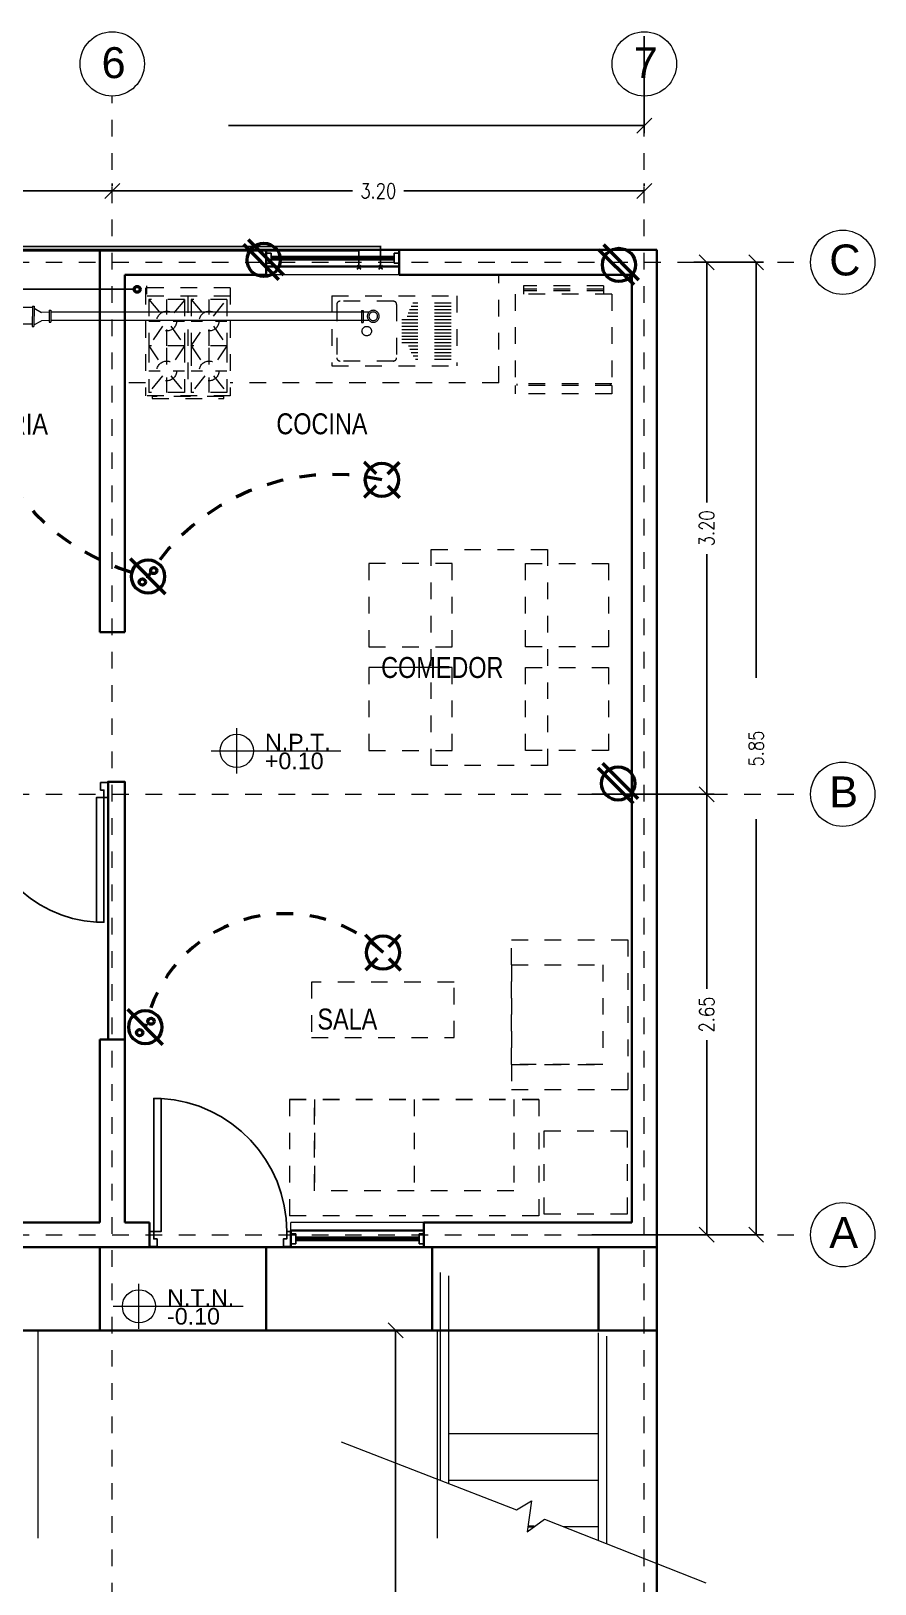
# Model space of a CAD drawing. Header units: metres. Extents: x -255 to -21, y -382 to -241.
# Drawn here: x -161.06 to -155.98, y -344.2 to -334.85 of the extents above; entities that cross this region are included whole.
import ezdxf
from ezdxf.enums import TextEntityAlignment as Align

# ---------------------------------------------------------------- set-up
doc = ezdxf.new("R2010")
doc.units = ezdxf.units.M
doc.header["$LTSCALE"] = 5
doc.header["$MEASUREMENT"] = 0
for name, pattern in [('CENTER2', [1.125, 0.75, -0.125, 0.125, -0.125]), ('DASHDOT', [1, 0.5, -0.25, 0, -0.25]), ('HIDDEN', [0.375, 0.25, -0.125])]:
    doc.linetypes.add(name, pattern=pattern)
doc.layers.get('0').update_dxf_attribs({"color": 30})
for name, color, linetype, lineweight in [('A-ANNO-DIMS', 3, 'Continuous', 18), ('A-ANNO-SYMB', 3, 'Continuous', 18), ('A-ANNO-TEXT', 3, 'Continuous', 18), ('A-DOOR-FULL', 4, 'Continuous', 25), ('A-EQPM-FIXD', 1, 'Continuous', 50), ('A-FLOR-LEVL', 7, 'Continuous', 35), ('A-FLOR-OVHD', 3, 'HIDDEN', 18), ('A-FURN', 8, 'Continuous', 18), ('A-GLAZ-FULL', 4, 'Continuous', 25), ('A-WALL-FULL', 7, 'Continuous', 35), ('A-WALL-FULL-EXTR', 7, 'Continuous', 35), ('A-WALL-FULL-INTR', 7, 'Continuous', 35), ('U-PARK-MNR', 255, 'Continuous', 13)]:
    doc.layers.add(name, color=color, linetype=linetype, lineweight=lineweight)
doc.styles.add('E-ARIAL', font='arial.ttf')
doc.styles.add('E-ROMANS', font='romans.shx', dxfattribs={"width": 0.8})
doc.styles.get("Standard").update_dxf_attribs({"font": 'arial.ttf'})
doc.dimstyles.new('E-0050_TICK_18', dxfattribs={"dimscale": 0.001, "dimtxt": 90, "dimasz": 90, "dimexe": 45, "dimexo": 30, "dimgap": 45, "dimtad": 0, "dimzin": 0, "dimdsep": 46, "dimtxsty": 'E-ROMANS', "dimblk": 'OBLIQUE', "dimcen": 45, "dimclrd": 256, "dimclre": 256, "dimclrt": 256, "dimadec": 0, "dimazin": 0, "dimtfac": 1, "dimtmove": 1, "dimatfit": 3, "dimldrblk": 'OPEN90', "dimfxl": 1, "dimtfill": 1, "dimtolj": 1, "dimtzin": 0, "dimarcsym": 0})

# ---------------------------------------------------------------- blocks, each defined once
blk = doc.blocks.new('TAG-LEVEL-PL')
for p, q in [((0, -0.1359), (0, 0.1359)), ((-0.1545, 0), (0.6266, 0))]:
    blk.add_line(p, q)
blk.add_circle((0, 0), 0.1)
at = {"style": 'E-ARIAL'}
blk.add_attdef('REF', text='', height=0.1, dxfattribs=at).set_placement((0.1697, -0.0271), align=Align.BOTTOM_LEFT)
blk.add_attdef('NIVEL', text='', height=0.1, dxfattribs=at).set_placement((0.1688, -0.01), align=Align.TOP_LEFT)
blk = doc.blocks.new('BAÑO 1')
at = {"linetype": 'DASHDOT'}
for p, q in [((0.2195, 1.0012), (0.2195, 1.2465)), ((0.3195, 1.0011), (0.3195, 1.2465)), ((0.3313, 1.0011), (0.2079, 1.0013)), ((0.2079, 1.0013), (0.2079, 0.9913)), ((0.3313, 0.9911), (0.2079, 0.9913)), ((0.2196, 0.9912), (0.2196, 0.7707)), ((0.3196, 0.9912), (0.3196, 0.931)), ((0.3313, 1.0011), (0.3313, 0.9911)), ((0.3724, 0.8781), (0.3196, 0.931)), ((0.3383, 0.8416), (0.3196, 0.8603)), ((0.3196, 0.8603), (0.3196, 0.7706)), ((0.3767, 0.8828), (0.3301, 0.8328)), ((0.3841, 0.8759), (0.3374, 0.826)), ((0.3841, 0.8759), (0.3767, 0.8828)), ((1.0181, 0.2328), (0.3795, 0.8711)), ((0.3313, 0.7706), (0.2079, 0.7708)), ((0.2079, 0.7708), (0.2079, 0.7608)), ((0.3313, 0.7606), (0.2079, 0.7608)), ((0.2195, 0.6412), (0.2195, 0.7607)), ((0.3195, 0.6412), (0.3195, 0.7606)), ((0.3374, 0.826), (0.3301, 0.8328)), ((0.3313, 0.7706), (0.3313, 0.7606)), ((0.984, 0.1963), (0.3454, 0.8345)), ((0.1337, 0.5131), (0.221, 0.6004)), ((0.333, 0.6412), (0.2077, 0.6412)), ((0.2077, 0.6412), (0.2077, 0.6312)), ((0.333, 0.6312), (0.2077, 0.6312)), ((0.221, 0.6004), (0.221, 0.6312)), ((0.321, 0.4177), (0.321, 0.6312)), ((0.333, 0.6412), (0.333, 0.6312)), ((-0.0191, 0.3604), (0.1267, 0.5062)), ((0.1271, 0.5204), (0.1198, 0.5136)), ((0.2039, 0.4233), (0.1198, 0.5136)), ((0.2112, 0.4301), (0.1271, 0.5204)), ((0.202, 0.44), (0.2752, 0.5131)), ((0.0491, 0.2872), (0.1949, 0.4329)), ((0.2112, 0.4301), (0.2039, 0.4233)), ((0.335, 0.4177), (0.2097, 0.4177)), ((0.2097, 0.4177), (0.2097, 0.4077)), ((0.335, 0.4077), (0.2097, 0.4077)), ((0.2195, 0.0254), (0.2195, 0.4077)), ((0.221, 0.4177), (0.221, 0.459)), ((0.3195, 0.0254), (0.3195, 0.4077)), ((0.335, 0.4177), (0.335, 0.4077)), ((-2.3685, 0.2897), (-0.4552, 0.2897)), ((-2.3333, 0.2996), (-2.3331, 0.227)), ((-2.3233, 0.2996), (-2.3333, 0.2996)), ((-2.3233, 0.2996), (-2.3231, 0.227)), ((-0.4552, 0.3016), (-0.455, 0.229)), ((-0.4452, 0.3016), (-0.4552, 0.3016)), ((-0.4452, 0.3016), (-0.445, 0.229)), ((-0.4452, 0.2895), (-0.4, 0.2886)), ((-0.3553, 0.3136), (-0.4, 0.2886)), ((-0.3455, 0.3263), (-0.3555, 0.3261)), ((-0.3555, 0.3261), (-0.3534, 0.2027)), ((-0.3455, 0.3263), (-0.3434, 0.2029)), ((-0.3454, 0.3179), (-0.1428, 0.3179)), ((-0.1424, 0.2058), (-0.1429, 0.3293)), ((-0.1329, 0.3293), (-0.1429, 0.3293)), ((-0.1324, 0.2059), (-0.1329, 0.3293)), ((-0.1328, 0.3179), (-0.0617, 0.3179)), ((-0.0617, 0.3179), (-0.0262, 0.3533)), ((-0.0256, 0.3674), (-0.0329, 0.3606)), ((0.0512, 0.2702), (-0.0329, 0.3606)), ((0.0585, 0.277), (-0.0256, 0.3674)), ((-2.3689, 0.2397), (-0.455, 0.2397)), ((-2.3231, 0.227), (-2.3331, 0.227)), ((-0.445, 0.229), (-0.455, 0.229)), ((-0.445, 0.2395), (-0.3995, 0.2386)), ((-0.3536, 0.2129), (-0.3995, 0.2386)), ((-0.3434, 0.2029), (-0.3534, 0.2027)), ((-0.3437, 0.2179), (-0.1424, 0.2179)), ((-0.1324, 0.2059), (-0.1424, 0.2058)), ((-0.1324, 0.2179), (-0.0203, 0.2179)), ((-0.0203, 0.2179), (0.042, 0.2801)), ((0.0585, 0.277), (0.0512, 0.2702)), ((1.0238, 0.239), (0.9772, 0.189)), ((0.9845, 0.1822), (0.9772, 0.189)), ((1.0311, 0.2322), (0.9845, 0.1822)), ((1.0348, 0.1455), (0.991, 0.1892)), ((0.2075, 0.0254), (0.3328, 0.0254)), ((0.2075, 0.0254), (0.2075, 0.0154)), ((0.2075, 0.0154), (0.3328, 0.0154)), ((0.2195, -0.198), (0.2195, 0.0154)), ((0.3195, -0.0154), (0.3195, 0.0154)), ((0.3328, 0.0254), (0.3328, 0.0154)), ((0.4067, -0.1025), (0.3195, -0.0154)), ((0.3385, -0.1758), (0.3195, -0.1568)), ((0.3195, -0.198), (0.3195, -0.1568)), ((0.3293, -0.1857), (0.4134, -0.0953)), ((0.3293, -0.1857), (0.3366, -0.1925)), ((0.3366, -0.1925), (0.4207, -0.1021)), ((0.4373, -0.2744), (0.3456, -0.1828)), ((0.4134, -0.0953), (0.4207, -0.1021)), ((0.5055, -0.2012), (0.4138, -0.1096)), ((0.2055, -0.198), (0.3308, -0.198)), ((0.2055, -0.198), (0.2055, -0.208)), ((0.2055, -0.208), (0.3308, -0.208)), ((0.2195, -0.5728), (0.2195, -0.208)), ((0.3195, -0.5728), (0.3195, -0.208)), ((0.3308, -0.198), (0.3308, -0.208)), ((0.4281, -0.2843), (0.5122, -0.1939)), ((0.4354, -0.2911), (0.5195, -0.2008)), ((0.5122, -0.1939), (0.5195, -0.2008)), ((0.6454, -0.341), (0.5125, -0.2083)), ((0.4281, -0.2843), (0.4354, -0.2911)), ((0.4933, -0.3304), (0.4444, -0.2815)), ((0.4933, -0.3983), (0.4933, -0.3304)), ((0.5679, -0.4241), (0.6521, -0.3338)), ((0.5753, -0.431), (0.6594, -0.3406)), ((0.6521, -0.3338), (0.6594, -0.3406)), ((0.7927, -0.4883), (0.6524, -0.3481)), ((0.4837, -0.3983), (0.552, -0.3983)), ((0.4837, -0.4083), (0.4837, -0.3983)), ((0.4837, -0.4083), (0.552, -0.4083)), ((0.4933, -0.4691), (0.4933, -0.4083)), ((0.5772, -0.4142), (0.5433, -0.3804)), ((0.5433, -0.3983), (0.5433, -0.3804)), ((0.5433, -0.4691), (0.5433, -0.4083)), ((0.552, -0.4083), (0.552, -0.3983)), ((0.5679, -0.4241), (0.5753, -0.431)), ((0.7245, -0.5615), (0.5842, -0.4213)), ((0.484, -0.4691), (0.5523, -0.4691)), ((0.484, -0.4791), (0.484, -0.4691)), ((0.484, -0.4791), (0.5523, -0.4791)), ((0.4933, -0.5213), (0.4933, -0.4791)), ((0.5433, -0.5213), (0.5433, -0.4791)), ((0.5523, -0.4791), (0.5523, -0.4691)), ((0.7162, -0.5705), (0.8003, -0.4802)), ((0.7235, -0.5773), (0.8076, -0.487)), ((0.8541, -0.5497), (0.7998, -0.4954)), ((0.8003, -0.4802), (0.8076, -0.487)), ((0.2055, -0.5728), (0.3308, -0.5728)), ((0.2055, -0.5728), (0.2055, -0.5828)), ((0.2055, -0.5828), (0.3308, -0.5828)), ((0.2195, -0.678), (0.2195, -0.5828)), ((0.3195, -0.6366), (0.3195, -0.5828)), ((0.3559, -0.6731), (0.3195, -0.6366)), ((0.3308, -0.5728), (0.3308, -0.5828)), ((0.7162, -0.5705), (0.7235, -0.5773)), ((0.7834, -0.6204), (0.7316, -0.5686)), ((0.2877, -0.7464), (0.2195, -0.678)), ((0.2783, -0.7565), (0.3625, -0.6661)), ((0.2857, -0.7633), (0.3698, -0.6729)), ((0.3625, -0.6661), (0.3698, -0.6729)), ((0.4535, -0.7709), (0.363, -0.6802)), ((0.2783, -0.7565), (0.2857, -0.7633)), ((0.384, -0.8428), (0.2948, -0.7534)), ((0.3753, -0.8535), (0.4594, -0.7632)), ((0.3826, -0.8603), (0.4667, -0.77)), ((0.4594, -0.7632), (0.4667, -0.77)), ((0.4598, -0.7775), (0.475, -0.8278)), ((0.5071, -0.86), (0.475, -0.8278)), ((0.3753, -0.8535), (0.3826, -0.8603)), ((0.3911, -0.8512), (0.4407, -0.8642)), ((0.4726, -0.8962), (0.4407, -0.8642)), ((0.4642, -0.9049), (0.5144, -0.8525)), ((0.4642, -0.9049), (0.4714, -0.9118)), ((0.4714, -0.9118), (0.5216, -0.8594)), ((0.5518, -0.9755), (0.4796, -0.9032)), ((0.5864, -0.9394), (0.5142, -0.8671)), ((0.5144, -0.8525), (0.5216, -0.8594)), ((0.5429, -0.9848), (0.5931, -0.9324)), ((0.5931, -0.9324), (0.6004, -0.9393)), ((0.5429, -0.9848), (0.5501, -0.9917)), ((0.5501, -0.9917), (0.6004, -0.9393)), ((0.5836, -1.0074), (0.5589, -0.9826)), ((0.5836, -1.0839), (0.5836, -1.0074)), ((0.696, -1.0492), (0.5934, -0.9465)), ((0.5732, -1.0839), (0.6416, -1.0839)), ((0.5732, -1.0939), (0.5732, -1.0839)), ((0.5732, -1.0939), (0.6416, -1.0939)), ((0.5836, -1.142), (0.5836, -1.0939)), ((0.6336, -1.0839), (0.6336, -1.0575)), ((0.6614, -1.0854), (0.6336, -1.0575)), ((0.6336, -1.142), (0.6336, -1.0939)), ((0.6416, -1.0939), (0.6416, -1.0839)), ((0.6532, -1.0939), (0.7034, -1.0415)), ((0.6532, -1.0939), (0.6604, -1.1008)), ((0.6604, -1.1008), (0.7107, -1.0484)), ((0.7447, -1.1689), (0.6685, -1.0924)), ((0.7793, -1.1328), (0.703, -1.0563)), ((0.7034, -1.0415), (0.7107, -1.0484)), ((0.5732, -1.142), (0.6416, -1.142)), ((0.5732, -1.152), (0.5732, -1.142)), ((0.5732, -1.152), (0.6416, -1.152)), ((0.5836, -1.174), (0.5836, -1.152)), ((0.5836, -1.2022), (0.5836, -1.1952)), ((0.6336, -1.1745), (0.6336, -1.152)), ((0.6416, -1.152), (0.6416, -1.142)), ((0.7362, -1.1777), (0.7865, -1.1253)), ((0.7362, -1.1777), (0.7435, -1.1847)), ((0.7435, -1.1847), (0.7937, -1.1322)), ((0.7748, -1.199), (0.7518, -1.176)), ((0.8102, -1.1637), (0.7864, -1.1398)), ((0.7865, -1.1253), (0.7937, -1.1322))]:
    blk.add_line(p, q, dxfattribs=at)
for centre, radius in [((-2.3945, 0.2649), 0.036), ((-2.3945, 0.2649), 0.026), ((1.0525, 0.1631), 0.035), ((1.0525, 0.1631), 0.025), ((0.5183, -0.5213), 0.035), ((0.5183, -0.5213), 0.025), ((0.8422, -0.6085), 0.06), ((0.8422, -0.6085), 0.05), ((0.6083, -1.1987), 0.035), ((0.6083, -1.1987), 0.025), ((0.8098, -1.1987), 0.035), ((0.8098, -1.1987), 0.025)]:
    blk.add_circle(centre, radius, dxfattribs=at)
blk = doc.blocks.new('_Oblique')
at = {"color": 0, "linetype": 'ByBlock', "lineweight": -2}
blk.add_line((-0.5, -0.5), (0.5, 0.5), dxfattribs=at)
blk = doc.blocks.new('*D186')
at = {"layer": 'A-ANNO-DIMS', "linetype": 'DASHDOT', "lineweight": -2, "transparency": 16777216}
for p, q in [((-157.073, -336.2448), (-156.653, -336.2448)), ((-156.698, -336.2448), (-156.698, -339.0151)), ((-156.698, -342.0948), (-156.698, -339.3245)), ((-157.073, -342.0948), (-156.653, -342.0948))]:
    blk.add_line(p, q, dxfattribs=at)
at = {"layer": 'A-ANNO-DIMS', "linetype": 'DASHDOT', "lineweight": -2, "transparency": 16777216, "xscale": 0.09, "yscale": 0.09, "zscale": 0.09}
for p, rotation in [((-156.698, -336.2448), 90), ((-156.698, -342.0948), 270)]:
    blk.add_blockref('_Oblique', p, dxfattribs=dict(at, rotation=rotation))
at = {"layer": 'A-ANNO-DIMS', "linetype": 'DASHDOT', "transparency": 16777216, "insert": (-156.698, -339.1698), "char_height": 0.09, "attachment_point": 5, "rotation": 90, "style": 'E-ROMANS', "bg_fill": 3, "box_fill_scale": 1.25, "bg_fill_color": 256, "bg_fill_true_color": 13158600, "bg_fill_transparency": 0}
blk.add_mtext('\\A1;5.85', dxfattribs=at)
blk = doc.blocks.new('_Open90')
at = {"color": 0, "linetype": 'ByBlock', "lineweight": -2}
for p, q in [((0, 0), (-1, 0)), ((-0.5, 0.5), (0, 0)), ((0, 0), (-0.5, -0.5))]:
    blk.add_line(p, q, dxfattribs=at)
blk = doc.blocks.new('*D187')
at = {"layer": 'A-ANNO-DIMS', "linetype": 'DASHDOT', "lineweight": -2, "transparency": 16777216}
for p, q in [((-156.8213, -336.2448), (-157.0399, -336.2448)), ((-156.9949, -336.2448), (-156.9949, -337.6901)), ((-156.9949, -339.4448), (-156.9949, -337.9995)), ((-157.6863, -339.4448), (-156.9499, -339.4448))]:
    blk.add_line(p, q, dxfattribs=at)
at = {"layer": 'A-ANNO-DIMS', "linetype": 'DASHDOT', "lineweight": -2, "transparency": 16777216, "xscale": 0.09, "yscale": 0.09, "zscale": 0.09}
for p, rotation in [((-156.9949, -336.2448), 90), ((-156.9949, -339.4448), 270)]:
    blk.add_blockref('_Oblique', p, dxfattribs=dict(at, rotation=rotation))
at = {"layer": 'A-ANNO-DIMS', "linetype": 'DASHDOT', "transparency": 16777216, "insert": (-156.9949, -337.8448), "char_height": 0.09, "attachment_point": 5, "rotation": 90, "style": 'E-ROMANS', "bg_fill": 3, "box_fill_scale": 1.25, "bg_fill_color": 256, "bg_fill_true_color": 13158600, "bg_fill_transparency": 0}
blk.add_mtext('\\A1;3.20', dxfattribs=at)
blk = doc.blocks.new('*D188')
at = {"layer": 'A-ANNO-DIMS', "linetype": 'DASHDOT', "lineweight": -2, "transparency": 16777216}
for p, q in [((-157.6863, -339.4448), (-156.9499, -339.4448)), ((-156.9949, -339.4448), (-156.9949, -340.6151)), ((-156.9949, -342.0948), (-156.9949, -340.9245)), ((-157.6863, -342.0948), (-156.9499, -342.0948))]:
    blk.add_line(p, q, dxfattribs=at)
at = {"layer": 'A-ANNO-DIMS', "linetype": 'DASHDOT', "lineweight": -2, "transparency": 16777216, "xscale": 0.09, "yscale": 0.09, "zscale": 0.09}
for p, rotation in [((-156.9949, -339.4448), 90), ((-156.9949, -342.0948), 270)]:
    blk.add_blockref('_Oblique', p, dxfattribs=dict(at, rotation=rotation))
at = {"layer": 'A-ANNO-DIMS', "linetype": 'DASHDOT', "transparency": 16777216, "insert": (-156.9949, -340.7698), "char_height": 0.09, "attachment_point": 5, "rotation": 90, "style": 'E-ROMANS', "bg_fill": 3, "box_fill_scale": 1.25, "bg_fill_color": 256, "bg_fill_true_color": 13158600, "bg_fill_transparency": 0}
blk.add_mtext('\\A1;2.65', dxfattribs=at)
blk = doc.blocks.new('*D189')
at = {"layer": 'A-ANNO-DIMS', "linetype": 'DASHDOT', "lineweight": -2, "transparency": 16777216}
for p, q in [((-176.5706, -334.8836), (-176.5706, -335.467)), ((-157.3706, -334.8836), (-157.3706, -335.467)), ((-176.5706, -335.422), (-167.1545, -335.422)), ((-157.3706, -335.422), (-166.7868, -335.422))]:
    blk.add_line(p, q, dxfattribs=at)
at = {"layer": 'A-ANNO-DIMS', "linetype": 'DASHDOT', "lineweight": -2, "transparency": 16777216, "xscale": 0.09, "yscale": 0.09, "zscale": 0.09, "rotation": 180}
blk.add_blockref('_Oblique', (-176.5706, -335.422), dxfattribs=at)
at = {"layer": 'A-ANNO-DIMS', "linetype": 'DASHDOT', "lineweight": -2, "transparency": 16777216, "xscale": 0.09, "yscale": 0.09, "zscale": 0.09}
blk.add_blockref('_Oblique', (-157.3706, -335.422), dxfattribs=at)
at = {"layer": 'A-ANNO-DIMS', "linetype": 'DASHDOT', "transparency": 16777216, "insert": (-166.9706, -335.422), "char_height": 0.09, "attachment_point": 5, "style": 'E-ROMANS', "bg_fill": 3, "box_fill_scale": 1.25, "bg_fill_color": 256, "bg_fill_true_color": 13158600, "bg_fill_transparency": 0}
blk.add_mtext('\\A1;19.20', dxfattribs=at)
blk = doc.blocks.new('*D190')
at = {"layer": 'A-ANNO-DIMS', "linetype": 'DASHDOT', "lineweight": -2, "transparency": 16777216}
for p, q in [((-160.5706, -335.7851), (-160.5706, -335.7701)), ((-160.5706, -335.8151), (-159.1253, -335.8151)), ((-157.3706, -335.8151), (-158.8159, -335.8151)), ((-157.3706, -335.7851), (-157.3706, -335.7701))]:
    blk.add_line(p, q, dxfattribs=at)
at = {"layer": 'A-ANNO-DIMS', "linetype": 'DASHDOT', "lineweight": -2, "transparency": 16777216, "xscale": 0.09, "yscale": 0.09, "zscale": 0.09, "rotation": 180}
blk.add_blockref('_Oblique', (-160.5706, -335.8151), dxfattribs=at)
at = {"layer": 'A-ANNO-DIMS', "linetype": 'DASHDOT', "lineweight": -2, "transparency": 16777216, "xscale": 0.09, "yscale": 0.09, "zscale": 0.09}
blk.add_blockref('_Oblique', (-157.3706, -335.8151), dxfattribs=at)
at = {"layer": 'A-ANNO-DIMS', "linetype": 'DASHDOT', "transparency": 16777216, "insert": (-158.9706, -335.8151), "char_height": 0.09, "attachment_point": 5, "style": 'E-ROMANS', "bg_fill": 3, "box_fill_scale": 1.25, "bg_fill_color": 256, "bg_fill_true_color": 13158600, "bg_fill_transparency": 0}
blk.add_mtext('\\A1;3.20', dxfattribs=at)
blk = doc.blocks.new('*D191')
at = {"layer": 'A-ANNO-DIMS', "linetype": 'DASHDOT', "lineweight": -2, "transparency": 16777216}
for p, q in [((-163.7706, -335.7851), (-163.7706, -335.7701)), ((-163.7706, -335.8151), (-162.3253, -335.8151)), ((-160.5706, -335.8151), (-162.0159, -335.8151)), ((-160.5706, -335.7851), (-160.5706, -335.7701))]:
    blk.add_line(p, q, dxfattribs=at)
at = {"layer": 'A-ANNO-DIMS', "linetype": 'DASHDOT', "lineweight": -2, "transparency": 16777216, "xscale": 0.09, "yscale": 0.09, "zscale": 0.09, "rotation": 180}
blk.add_blockref('_Oblique', (-163.7706, -335.8151), dxfattribs=at)
at = {"layer": 'A-ANNO-DIMS', "linetype": 'DASHDOT', "lineweight": -2, "transparency": 16777216, "xscale": 0.09, "yscale": 0.09, "zscale": 0.09}
blk.add_blockref('_Oblique', (-160.5706, -335.8151), dxfattribs=at)
at = {"layer": 'A-ANNO-DIMS', "linetype": 'DASHDOT', "transparency": 16777216, "insert": (-162.1706, -335.8151), "char_height": 0.09, "attachment_point": 5, "style": 'E-ROMANS', "bg_fill": 3, "box_fill_scale": 1.25, "bg_fill_color": 256, "bg_fill_true_color": 13158600, "bg_fill_transparency": 0}
blk.add_mtext('\\A1;3.20', dxfattribs=at)
blk = doc.blocks.new('DOOR-80')
for points in [[(-0.07, 0.89), (-0.07, 0.09), (-0.025, 0.09), (-0.025, 0.89), (-0.07, 0.89)], [(-0.825, 0.09), (-0.85, 0.09), (-0.85, 0), (-0.805, 0), (-0.805, 0.045), (-0.825, 0.045), (-0.825, 0.09)], [(-0.025, 0.09), (0, 0.09), (0, 0), (-0.045, 0), (-0.045, 0.045), (-0.025, 0.045), (-0.025, 0.09)]]:
    blk.add_lwpolyline(points)
at = {"linetype": 'HIDDEN'}
blk.add_arc((-0.0227, 0.0891), 0.8023, 93.38109, 179.93414, dxfattribs=at)
blk = doc.blocks.new('DOOR-75')
for points in [[(-0.07, 0.84), (-0.07, 0.09), (-0.025, 0.09), (-0.025, 0.84), (-0.07, 0.84)], [(-0.775, 0.09), (-0.8, 0.09), (-0.8, 0), (-0.755, 0), (-0.755, 0.045), (-0.775, 0.045), (-0.775, 0.09)], [(-0.025, 0.09), (0, 0.09), (0, 0), (-0.045, 0), (-0.045, 0.045), (-0.025, 0.045), (-0.025, 0.09)]]:
    blk.add_lwpolyline(points)
at = {"linetype": 'HIDDEN'}
blk.add_arc((-0.0225, 0.089), 0.7525, 93.61808, 179.92486, dxfattribs=at)
blk = doc.blocks.new('*D166')
at = {"layer": 'A-ANNO-DIMS', "linetype": 'DASHDOT', "lineweight": -2, "transparency": 16777216}
for p, q in [((-158.6456, -342.6698), (-158.9116, -342.6698)), ((-158.8666, -342.6698), (-158.8666, -345.0151)), ((-158.8666, -347.6698), (-158.8666, -345.3245)), ((-158.6456, -347.6698), (-158.9116, -347.6698))]:
    blk.add_line(p, q, dxfattribs=at)
at = {"layer": 'A-ANNO-DIMS', "linetype": 'DASHDOT', "lineweight": -2, "transparency": 16777216, "xscale": 0.09, "yscale": 0.09, "zscale": 0.09}
for p, rotation in [((-158.8666, -342.6698), 90), ((-158.8666, -347.6698), 270)]:
    blk.add_blockref('_Oblique', p, dxfattribs=dict(at, rotation=rotation))
at = {"layer": 'A-ANNO-DIMS', "linetype": 'DASHDOT', "transparency": 16777216, "insert": (-158.8666, -345.1698), "char_height": 0.09, "attachment_point": 5, "rotation": 90, "style": 'E-ROMANS', "bg_fill": 3, "box_fill_scale": 1.25, "bg_fill_color": 256, "bg_fill_true_color": 13158600, "bg_fill_transparency": 0}
blk.add_mtext('\\A1;5.00', dxfattribs=at)

msp = doc.modelspace()

# ---------------------------------------------------------------- linework, layer by layer
at = {"layer": 'A-ANNO-DIMS'}
for centre in [(-160.5706, -335.0512), (-157.3706, -335.0512), (-156.1774, -336.2448), (-156.1774, -339.4448), (-156.1774, -342.0948)]:
    msp.add_circle(centre, 0.1935, dxfattribs=at)
at = {"layer": 'A-ANNO-SYMB', "linetype": 'CENTER2', "ltscale": 0.001}
for p, q in [((-177.5706, -336.2448), (-156.3706, -336.2448)), ((-177.5706, -339.4448), (-156.3706, -339.4448)), ((-177.5706, -342.0948), (-156.3706, -342.0948))]:
    msp.add_line(p, q, dxfattribs=at)
at = {"layer": 'A-EQPM-FIXD'}
for p, q in [((-159.5677, -336.3506), (-159.7798, -336.1385)), ((-159.5394, -336.3224), (-159.7515, -336.1102)), ((-157.4312, -336.3808), (-157.6433, -336.1687)), ((-157.4029, -336.3525), (-157.615, -336.1404)), ((-158.9838, -337.5176), (-159.0545, -337.4469)), ((-158.9131, -337.5177), (-158.8424, -337.4469)), ((-158.9838, -337.5884), (-159.0545, -337.6591)), ((-158.9131, -337.5884), (-158.8424, -337.6591)), ((-160.2492, -338.2409), (-160.4613, -338.0288)), ((-157.4076, -339.4713), (-157.6198, -339.2591)), ((-157.4359, -339.4996), (-157.648, -339.2874)), ((-158.9774, -340.3617), (-159.0481, -340.291)), ((-158.9067, -340.3617), (-158.836, -340.291)), ((-158.9774, -340.4324), (-159.0481, -340.5031)), ((-158.9067, -340.4324), (-158.836, -340.5031)), ((-160.2655, -340.9518), (-160.4776, -340.7396))]:
    msp.add_line(p, q, dxfattribs=at)
at = {"layer": 'A-EQPM-FIXD', "linetype": 'ByBlock', "ltscale": 0.005, "const_width": 0.01}
msp.add_lwpolyline([(-161.9255, -336.298), (-162.0507, -336.298), (-162.0507, -336.2906), (-162.0507, -336.1493), (-158.9566, -336.1493), (-158.9566, -336.2748)], dxfattribs=at)
at = {"layer": 'A-EQPM-FIXD'}
msp.add_lwpolyline([(-159.0865, -336.2753, 0.01, 0.01, 0), (-159.0865, -336.1757, 0.01, 0.01, 0), (-162.0201, -336.1757, 0.01, 0.01, 0), (-162.0201, -336.2778, 0.01, 0.01, -0.962568), (-162.0186, -336.3178, 0.01, 0.01, 0), (-162.0186, -336.5623, 0.01, 0.01, 0), (-161.9286, -336.5623, 0, 0, 0)], format="xyseb", dxfattribs=at)
at = {"layer": 'A-EQPM-FIXD', "const_width": 0.01}
for points in [[(-159.0994, -336.2627), (-159.0744, -336.2869)], [(-159.099, -336.2873), (-159.0748, -336.2623)], [(-158.9691, -336.2627), (-158.9441, -336.2869)], [(-158.9687, -336.2873), (-158.9445, -336.2623)], [(-160.4364, -336.407), (-161.9838, -336.407)]]:
    msp.add_lwpolyline(points, dxfattribs=at)
at = {"layer": 'A-EQPM-FIXD'}
for centre, radius in [((-159.6596, -336.2304), 0.1), ((-157.5231, -336.2606), 0.1), ((-160.4206, -336.407), 0.0177), ((-158.9484, -337.553), 0.1), ((-160.3552, -338.1348), 0.1), ((-160.3892, -338.1676), 0.0185), ((-160.3206, -338.099), 0.0185), ((-157.5278, -339.3793), 0.1), ((-158.9421, -340.397), 0.1), ((-160.3715, -340.8457), 0.1), ((-160.4055, -340.8784), 0.0185), ((-160.3369, -340.8098), 0.0185)]:
    msp.add_circle(centre, radius, dxfattribs=at)
at = {"layer": 'A-EQPM-FIXD', "linetype": 'HIDDEN', "ltscale": 0.009}
for centre, radius, start, end in [((-160.0618, -336.8146), 1.3525, 197.75401, 257.46751), ((-159.2405, -338.8385), 1.3183, 77.2, 147.73884), ((-159.5313, -341.0211), 0.8583, 46.64108, 168.20996)]:
    msp.add_arc(centre, radius, start, end, dxfattribs=at)
at = {"layer": 'A-FLOR-LEVL'}
for p, q in [((-158.8456, -336.1698), (-159.6456, -336.1698)), ((-158.8456, -336.2698), (-159.6456, -336.2698)), ((-159.4956, -342.0698), (-158.6956, -342.0698)), ((-159.4956, -342.0698), (-159.4956, -342.1698)), ((-160.6456, -342.1698), (-160.6456, -342.6698)), ((-160.4956, -342.1698), (-159.4956, -342.1698)), ((-159.6456, -342.1698), (-159.6456, -342.6698)), ((-159.4956, -342.1698), (-158.6956, -342.1698)), ((-158.6456, -342.1698), (-158.6456, -342.6698)), ((-176.6456, -342.6698), (-157.2956, -342.6698)), ((-158.0325, -343.8498), (-158.071, -343.8498))]:
    msp.add_line(p, q, dxfattribs=at)
at = {"layer": 'A-FLOR-OVHD'}
for p, q in [((-158.8456, -336.3198), (-160.4956, -336.3198)), ((-158.6956, -342.0198), (-159.4956, -342.0198)), ((-158.5956, -343.5722), (-158.5956, -342.1698)), ((-158.5456, -343.5916), (-158.5456, -342.1698)), ((-158.5456, -343.2898), (-157.6456, -343.2898)), ((-158.5456, -343.5698), (-157.6456, -343.5698)), ((-158.1393, -343.7498), (-158.0485, -343.6953)), ((-158.0485, -343.6953), (-158.0755, -343.8809)), ((-158.0755, -343.8809), (-157.9709, -343.8053)), ((-157.9709, -343.8053), (-157, -344.1889)), ((-157.8583, -343.8498), (-157.6456, -343.8498))]:
    msp.add_line(p, q, dxfattribs=at)
at = {"layer": 'A-FLOR-OVHD', "linetype": 'DASHDOT'}
msp.add_line((-159.4956, -342.0698), (-159.4956, -342.0198), dxfattribs=at)
at = {"layer": 'A-FLOR-OVHD'}
msp.add_lwpolyline([(-162.2456, -342.0198), (-160.6456, -342.0198)], dxfattribs=at)
at = {"layer": 'A-FURN', "linetype": 'HIDDEN', "ltscale": 0.001}
for p, q in [((-160.3647, -336.3857), (-160.3647, -336.4357)), ((-158.2456, -336.9698), (-158.2456, -336.3198)), ((-158.0966, -336.3857), (-158.0966, -336.4357)), ((-160.3703, -336.3981), (-160.3703, -337.0481)), ((-159.8603, -336.3981), (-160.3703, -336.3981)), ((-159.8603, -336.4481), (-160.3703, -336.4481)), ((-160.3503, -336.4681), (-160.2683, -336.5681)), ((-160.1353, -336.4681), (-160.3503, -336.4681)), ((-160.3503, -336.4681), (-160.3503, -336.7481)), ((-160.2428, -336.5587), (-160.2428, -336.4681)), ((-160.1353, -336.4716), (-160.2173, -336.5681)), ((-160.1353, -336.4681), (-160.1353, -336.7481)), ((-160.1153, -336.4481), (-160.1153, -337.0481)), ((-160.0953, -336.4681), (-160.0133, -336.5681)), ((-160.0953, -336.4681), (-160.0953, -336.7716)), ((-159.8803, -336.4681), (-160.0953, -336.4681)), ((-159.9878, -336.5587), (-159.9878, -336.4681)), ((-159.9623, -336.5681), (-159.8803, -336.4681)), ((-159.8803, -336.4681), (-159.8803, -336.7481)), ((-159.8603, -336.3981), (-159.8603, -337.0481)), ((-159.2491, -336.4472), (-159.2491, -336.8672)), ((-159.2491, -336.4472), (-158.4991, -336.4472)), ((-158.8801, -336.4786), (-159.2001, -336.4786)), ((-158.4991, -336.4472), (-158.4991, -336.8672)), ((-158.1466, -336.4357), (-158.1466, -336.9757)), ((-159.2201, -336.4986), (-159.2201, -336.8186)), ((-158.8601, -336.4986), (-158.8601, -336.8186)), ((-158.533, -336.57), (-158.796, -336.57)), ((-158.533, -336.55), (-158.7899, -336.55)), ((-158.533, -336.53), (-158.7823, -336.53)), ((-158.533, -336.51), (-158.7731, -336.51)), ((-158.533, -336.49), (-158.7619, -336.49)), ((-160.3503, -336.5981), (-160.2822, -336.5981)), ((-160.2683, -336.6281), (-160.3503, -336.7481)), ((-160.2428, -336.7481), (-160.2428, -336.6375)), ((-160.2173, -336.6281), (-160.1353, -336.7481)), ((-160.2035, -336.5981), (-160.1353, -336.5981)), ((-160.0953, -336.5981), (-160.0272, -336.5981)), ((-160.0953, -336.7481), (-160.0133, -336.6281)), ((-159.9878, -336.7481), (-159.9878, -336.6375)), ((-159.9623, -336.6281), (-159.8803, -336.7481)), ((-159.9485, -336.5981), (-159.8803, -336.5981)), ((-158.533, -336.59), (-158.8288, -336.59)), ((-158.533, -336.61), (-158.8288, -336.61)), ((-158.533, -336.63), (-158.8288, -336.63)), ((-158.533, -336.65), (-158.8288, -336.65)), ((-160.3503, -336.7481), (-160.2683, -336.8681)), ((-160.3503, -336.7481), (-160.3503, -337.0281)), ((-160.1353, -336.7481), (-160.3503, -336.7481)), ((-160.2428, -336.8587), (-160.2428, -336.7481)), ((-160.1353, -336.7481), (-160.2173, -336.8681)), ((-160.1353, -336.7481), (-160.1353, -337.0281)), ((-160.0953, -336.7481), (-160.0133, -336.8681)), ((-159.8803, -336.7481), (-160.0953, -336.7481)), ((-159.9878, -336.8587), (-159.9878, -336.7481)), ((-159.8803, -336.7481), (-159.9623, -336.8681)), ((-159.8803, -336.7481), (-159.8803, -337.0281)), ((-158.533, -336.67), (-158.8288, -336.67)), ((-158.533, -336.69), (-158.8288, -336.69)), ((-158.533, -336.71), (-158.8288, -336.71)), ((-158.533, -336.73), (-158.8288, -336.73)), ((-158.533, -336.75), (-158.7892, -336.75)), ((-160.0953, -336.7681), (-160.0953, -337.0281)), ((-158.8801, -336.8386), (-159.2001, -336.8386)), ((-158.533, -336.77), (-158.7814, -336.77)), ((-158.533, -336.79), (-158.7719, -336.79)), ((-158.533, -336.81), (-158.7606, -336.81)), ((-158.533, -336.83), (-158.7471, -336.83)), ((-160.3503, -336.8981), (-160.2822, -336.8981)), ((-160.2683, -336.9281), (-160.3503, -337.0281)), ((-160.2428, -337.0281), (-160.2428, -336.9375)), ((-160.2173, -336.9281), (-160.1353, -337.0281)), ((-160.2035, -336.8981), (-160.1353, -336.8981)), ((-160.0953, -336.8981), (-160.0272, -336.8981)), ((-160.0133, -336.9281), (-160.0953, -337.0281)), ((-159.9878, -337.0281), (-159.9878, -336.9375)), ((-159.9623, -336.9281), (-159.8803, -337.0281)), ((-159.9485, -336.8981), (-159.8803, -336.8981)), ((-159.2491, -336.8672), (-158.4991, -336.8672)), ((-160.3703, -336.9698), (-160.4956, -336.9698)), ((-160.1353, -337.0281), (-160.3503, -337.0281)), ((-159.8803, -337.0281), (-160.0953, -337.0281)), ((-158.2456, -336.9698), (-159.8603, -336.9698)), ((-158.1466, -336.9857), (-158.1466, -337.0357)), ((-158.1366, -336.9757), (-158.1366, -336.9857)), ((-159.8603, -337.0481), (-160.3703, -337.0481)), ((-158.653, -339.2714), (-158.653, -337.9714)), ((-158.653, -337.9714), (-157.953, -337.9714)), ((-157.953, -337.9714), (-157.953, -339.2714)), ((-159.0269, -338.0572), (-159.0269, -338.5572)), ((-158.5269, -338.0572), (-159.0269, -338.0572)), ((-158.5269, -338.5572), (-158.5269, -338.0572)), ((-158.0855, -338.5572), (-158.0855, -338.0572)), ((-159.0269, -338.5572), (-158.5269, -338.5572)), ((-159.0269, -338.6814), (-159.0269, -339.1814)), ((-158.5269, -339.1814), (-158.5269, -338.6814)), ((-158.0855, -339.1814), (-158.0855, -338.6814)), ((-159.0269, -339.1814), (-158.5269, -339.1814)), ((-157.953, -339.2714), (-158.653, -339.2714)), ((-158.1701, -340.4703), (-158.1701, -340.3203)), ((-158.1701, -341.0703), (-158.1701, -340.4703)), ((-158.1701, -341.0703), (-158.1701, -340.4703)), ((-158.1701, -340.4703), (-158.1701, -341.2203)), ((-159.5047, -341.2804), (-158.0047, -341.2804)), ((-158.0047, -341.2804), (-159.5047, -341.2804)), ((-159.5047, -341.2804), (-159.5047, -341.9804)), ((-159.3547, -341.8304), (-159.3547, -341.2804)), ((-159.3547, -341.2804), (-159.3547, -341.8304)), ((-158.7547, -341.2804), (-158.7547, -341.8304)), ((-158.1547, -341.2804), (-158.1547, -341.8304)), ((-158.0047, -341.2804), (-158.0047, -341.9804)), ((-157.9736, -341.9702), (-157.9736, -341.4702)), ((-158.1547, -341.8304), (-159.3547, -341.8304)), ((-158.0047, -341.9804), (-159.5047, -341.9804))]:
    msp.add_line(p, q, dxfattribs=at)
at = {"layer": 'A-FURN', "linetype": 'HIDDEN'}
msp.add_line((-158.5269, -338.6814), (-159.0269, -338.6814), dxfattribs=at)
at = {"layer": 'A-FURN', "linetype": 'HIDDEN', "ltscale": 0.001}
for points in [[(-159.8993, -337.0516), (-160.3306, -337.0516), (-160.3306, -337.0644), (-159.8993, -337.0644)], [(-159.3716, -340.5741), (-159.3716, -340.9084), (-158.5142, -340.9084), (-158.5142, -340.5741)]]:
    msp.add_lwpolyline(points, close=True, dxfattribs=at)
for centre in [(-160.2428, -336.5981), (-159.9878, -336.5981), (-160.2428, -336.8981), (-159.9878, -336.8981)]:
    msp.add_circle(centre, 0.0594, dxfattribs=at)
at = {"layer": 'A-FURN', "linetype": 'HIDDEN'}
msp.add_circle((-159.0401, -336.6586), 0.0284, dxfattribs=at)
msp.add_arc((-159.2001, -336.4986), 0.02, 90, 180, dxfattribs=at)
at = {"layer": 'A-FURN', "linetype": 'HIDDEN', "ltscale": 0.001}
for centre, start, end in [((-158.8801, -336.4986), 0, 90), ((-159.2001, -336.8186), 180, 270), ((-158.8801, -336.8186), 270, 0)]:
    msp.add_arc(centre, 0.02, start, end, dxfattribs=at)
at = {"layer": 'A-GLAZ-FULL'}
for p, q in [((-159.6156, -336.1898), (-159.6456, -336.1898)), ((-159.6156, -336.2498), (-159.6156, -336.1898)), ((-158.8756, -336.2498), (-158.8756, -336.1898)), ((-158.8456, -336.1898), (-158.8756, -336.1898)), ((-159.6156, -336.2498), (-159.6456, -336.2498)), ((-158.8756, -336.2098), (-159.6156, -336.2098)), ((-158.8756, -336.2198), (-159.6156, -336.2198)), ((-158.8756, -336.2298), (-159.6156, -336.2298)), ((-158.8456, -336.2498), (-158.8756, -336.2498)), ((-159.4956, -342.0898), (-159.4656, -342.0898)), ((-159.4956, -342.1498), (-159.4656, -342.1498)), ((-159.4656, -342.1498), (-159.4656, -342.0898)), ((-159.4656, -342.1098), (-158.7256, -342.1098)), ((-159.4656, -342.1198), (-158.7256, -342.1198)), ((-159.4656, -342.1298), (-158.7256, -342.1298)), ((-158.7256, -342.0898), (-158.6956, -342.0898)), ((-158.7256, -342.1498), (-158.7256, -342.0898)), ((-158.7256, -342.1498), (-158.6956, -342.1498))]:
    msp.add_line(p, q, dxfattribs=at)
at = {"layer": 'A-WALL-FULL', "color": 8}
msp.add_line((-160.6456, -336.1698), (-162.0956, -336.1698), dxfattribs=at)
at = {"layer": 'A-WALL-FULL-EXTR'}
for p, q in [((-160.4956, -336.1698), (-160.6456, -336.1698)), ((-160.6456, -338.4698), (-160.6456, -336.1698)), ((-159.6456, -336.1698), (-160.4956, -336.1698)), ((-159.6456, -336.3198), (-159.6456, -336.1698)), ((-158.8456, -336.3198), (-158.8456, -336.1698)), ((-159.6456, -336.3198), (-160.4956, -336.3198)), ((-160.4956, -338.4698), (-160.4956, -336.3198)), ((-160.4956, -338.4698), (-160.6456, -338.4698)), ((-160.6456, -342.0198), (-160.6456, -340.9198)), ((-160.6456, -340.9198), (-160.4956, -340.9198)), ((-160.4956, -342.0198), (-160.4956, -340.9198)), ((-160.6456, -342.0198), (-161.4456, -342.0198)), ((-160.4956, -342.0198), (-160.3456, -342.0198)), ((-160.3456, -342.0198), (-160.3456, -342.1698)), ((-158.6956, -342.1698), (-158.6956, -342.0198)), ((-160.6456, -342.1698), (-161.4456, -342.1698)), ((-160.3456, -342.1698), (-160.6456, -342.1698))]:
    msp.add_line(p, q, dxfattribs=at)
at = {"layer": 'A-WALL-FULL-INTR'}
msp.add_lwpolyline([(-160.4956, -340.9198), (-160.4956, -339.3698), (-160.5956, -339.3698), (-160.5956, -340.9198)], dxfattribs=at)
at = {"layer": 'U-PARK-MNR', "linetype": 'HIDDEN'}
for points in [[(-158.5156, -347.6698), (-161.0156, -347.6698), (-161.0156, -342.6698), (-159.6456, -342.6698)], [(-158.6156, -342.6698), (-158.6156, -347.6698)]]:
    msp.add_lwpolyline(points, dxfattribs=at)

# ---------------------------------------------------------------- block references
at = {"layer": 'A-ANNO-SYMB'}
for p, values in [((-159.8215, -339.1838), {'NIVEL': '+0.10', 'REF': 'N.P.T.'}), ((-160.4097, -342.5249), {'NIVEL': '-0.10', 'REF': 'N.T.N.'})]:
    msp.add_blockref('TAG-LEVEL-PL', p, dxfattribs=at).add_auto_attribs(values)
at = {"layer": 'A-DOOR-FULL', "xscale": -1, "rotation": 180}
msp.add_blockref('DOOR-75', (-160.5956, -339.3748), dxfattribs=at)
at = {"layer": 'A-DOOR-FULL', "xscale": -1}
msp.add_blockref('DOOR-80', (-160.3456, -342.1648), dxfattribs=at)
at = {"layer": 'A-FURN', "linetype": 'HIDDEN', "ltscale": 0.001, "xscale": -1}
msp.add_blockref('BAÑO 1', (-161.3952, -336.8344), dxfattribs=at)

# ---------------------------------------------------------------- texts
at = {"layer": 'A-ANNO-TEXT', "color": 9, "char_height": 0.186083, "width": 2.720221, "attachment_point": 1}
for s, insert in [('{\\fArial|b0|i0|c0|p34;6}', (-160.6346, -334.9505)), ('{\\fArial|b0|i0|c0|p34;7}', (-157.4346, -334.9505)), ('{\\fArial|b0|i0|c0|p34;C}', (-156.2584, -336.1376)), ('{\\fArial|b0|i0|c0|p34;B}', (-156.2584, -339.3376)), ('{\\fArial|b0|i0|c0|p34;A}', (-156.2584, -341.9876))]:
    msp.add_mtext(s, dxfattribs=dict(at, insert=insert))
at = {"layer": 'A-ANNO-TEXT', "char_height": 0.126, "attachment_point": 1, "style": 'E-ROMANS'}
for s, insert in [('{\\fArial|b0|i0|c0|p34;LAVANDERIA}', (-161.8489, -337.1548)), ('{\\fArial|b0|i0|c0|p34;COCINA}', (-159.5833, -337.1531)), ('{\\fArial|b0|i0|c0|p34;COMEDOR}', (-158.9532, -338.619)), ('{\\fArial|b0|i0|c0|p34;SALA}', (-159.3365, -340.734))]:
    msp.add_mtext(s, dxfattribs=dict(at, insert=insert))

# ---------------------------------------------------------------- next in the draw order: dimensions: what is measured, and where the dimension line sits
at = {"layer": 'A-ANNO-DIMS', "linetype": 'DASHDOT'}
for base, p1, p2, picture, middle in [((-157.3706, -335.422), (-176.5706, -334.8536), (-157.3706, -334.8536), '*D189', (-166.9706, -335.422)), ((-157.3706, -335.8151), (-160.5706, -335.8151), (-157.3706, -335.8151), '*D190', (-158.9706, -335.8151))]:
    dim = msp.add_linear_dim(base=base, p1=p1, p2=p2, dimstyle='E-0050_TICK_18', dxfattribs=at)
    dim.commit()
    dim.dimension.update_dxf_attribs({"geometry": picture, "text_midpoint": middle})
for base, p1, p2, picture, middle in [((-156.698, -336.2448), (-157.103, -342.0948), (-157.103, -336.2448), '*D186', (-156.698, -339.1698)), ((-158.8666, -342.6698), (-158.6156, -347.6698), (-158.6156, -342.6698), '*D166', (-158.8666, -345.1698))]:
    dim = msp.add_linear_dim(base=base, p1=p1, p2=p2, angle=90, dimstyle='E-0050_TICK_18', dxfattribs=at)
    dim.commit()
    dim.dimension.update_dxf_attribs({"geometry": picture, "text_midpoint": middle})

# ---------------------------------------------------------------- next in the draw order: linework, layer by layer
at = {"layer": 'A-FLOR-OVHD'}
msp.add_line((-159.1931, -343.3395), (-158.1393, -343.7498), dxfattribs=at)

# ---------------------------------------------------------------- next in the draw order: dimensions: what is measured, and where the dimension line sits
at = {"layer": 'A-ANNO-DIMS', "linetype": 'DASHDOT'}
dim = msp.add_linear_dim(base=(-160.5706, -335.8151), p1=(-163.7706, -335.8151), p2=(-160.5706, -335.8151), dimstyle='E-0050_TICK_18', dxfattribs=at)
dim.commit()
dim.dimension.update_dxf_attribs({"geometry": '*D191', "text_midpoint": (-162.1706, -335.8151)})
dim = msp.add_linear_dim(base=(-156.9949, -336.2448), p1=(-157.7163, -339.4448), p2=(-156.7913, -336.2448), angle=90, dimstyle='E-0050_TICK_18', dxfattribs=at)
dim.commit()
dim.dimension.update_dxf_attribs({"geometry": '*D187', "text_midpoint": (-156.9949, -337.8448)})

# ---------------------------------------------------------------- next in the draw order: linework, layer by layer
at = {"layer": 'A-ANNO-SYMB', "linetype": 'CENTER2', "ltscale": 0.001}
msp.add_line((-160.5706, -348.488), (-160.5706, -335.2448), dxfattribs=at)
at = {"layer": 'A-FURN', "linetype": 'HIDDEN', "ltscale": 0.001}
for p, q in [((-157.6166, -336.3857), (-158.0966, -336.3857)), ((-157.5666, -336.4357), (-158.1466, -336.4357)), ((-157.6166, -336.4057), (-158.0966, -336.4057)), ((-157.6166, -336.4157), (-158.0966, -336.4157)), ((-157.5666, -336.4357), (-157.5666, -336.9757)), ((-157.5666, -336.9757), (-158.1466, -336.9757)), ((-157.5666, -336.9857), (-158.1466, -336.9857)), ((-157.5666, -337.0357), (-158.1466, -337.0357)), ((-157.5766, -336.9757), (-157.5766, -336.9857)), ((-157.5666, -336.9857), (-157.5666, -337.0357)), ((-158.0855, -338.0572), (-157.5855, -338.0572)), ((-157.5855, -338.0572), (-157.5855, -338.5572)), ((-157.5855, -338.5572), (-158.0855, -338.5572)), ((-158.0855, -338.6814), (-157.5855, -338.6814)), ((-157.5855, -338.6814), (-157.5855, -339.1814)), ((-157.5855, -339.1814), (-158.0855, -339.1814))]:
    msp.add_line(p, q, dxfattribs=at)
at = {"layer": 'A-FURN', "linetype": 'HIDDEN'}
msp.add_line((-157.6166, -336.3857), (-157.6166, -336.4357), dxfattribs=at)
at = {"layer": 'A-WALL-FULL-EXTR'}
for p, q in [((-157.2956, -336.1698), (-158.8456, -336.1698)), ((-157.4456, -336.3198), (-158.8456, -336.3198))]:
    msp.add_line(p, q, dxfattribs=at)

# ---------------------------------------------------------------- next in the draw order: dimensions: what is measured, and where the dimension line sits
at = {"layer": 'A-ANNO-DIMS', "linetype": 'DASHDOT'}
dim = msp.add_linear_dim(base=(-156.9949, -339.4448), p1=(-157.7163, -342.0948), p2=(-157.7163, -339.4448), angle=90, dimstyle='E-0050_TICK_18', dxfattribs=at)
dim.commit()
dim.dimension.update_dxf_attribs({"geometry": '*D188', "text_midpoint": (-156.9949, -340.7698)})

# ---------------------------------------------------------------- next in the draw order: linework, layer by layer
at = {"layer": 'A-ANNO-SYMB', "linetype": 'CENTER2', "ltscale": 0.001}
for p, q in [((-157.3706, -348.488), (-157.3706, -335.2448)), ((-177.5706, -339.4448), (-156.3706, -339.4448))]:
    msp.add_line(p, q, dxfattribs=at)
at = {"layer": 'A-FLOR-LEVL'}
for p, q in [((-157.6456, -342.1698), (-157.6456, -342.6698)), ((-157.2956, -342.1698), (-157.2956, -347.6698))]:
    msp.add_line(p, q, dxfattribs=at)
at = {"layer": 'A-FLOR-OVHD'}
for p, q in [((-157.6456, -343.9338), (-157.6456, -342.1698)), ((-157.5956, -343.9536), (-157.5956, -342.1698))]:
    msp.add_line(p, q, dxfattribs=at)
at = {"layer": 'A-FURN', "linetype": 'HIDDEN', "ltscale": 0.001}
for p, q in [((-158.1701, -340.3203), (-157.4701, -340.3203)), ((-157.4701, -340.3203), (-157.4701, -341.2203)), ((-158.1701, -340.4703), (-157.6201, -340.4703)), ((-157.6201, -340.4703), (-157.6201, -341.0703)), ((-158.1701, -341.0703), (-157.6201, -341.0703)), ((-157.6201, -341.0703), (-158.1701, -341.0703)), ((-158.1701, -341.2203), (-157.4701, -341.2203)), ((-157.9736, -341.4702), (-157.4736, -341.4702)), ((-157.4736, -341.4702), (-157.4736, -341.9702)), ((-157.4736, -341.9702), (-157.9736, -341.9702))]:
    msp.add_line(p, q, dxfattribs=at)
at = {"layer": 'A-WALL-FULL-EXTR'}
for p, q in [((-157.2956, -342.1698), (-157.2956, -336.1698)), ((-157.4456, -342.0198), (-157.4456, -336.3198)), ((-157.4456, -342.0198), (-158.6956, -342.0198)), ((-157.2956, -342.1698), (-158.8456, -342.1698))]:
    msp.add_line(p, q, dxfattribs=at)

doc.saveas('drawing.dxf')
